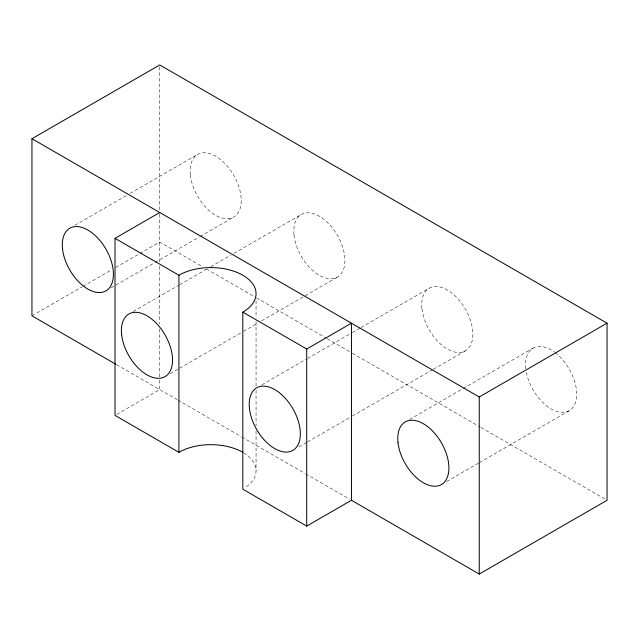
<?xml version="1.0" encoding="UTF-8"?>
<svg xmlns="http://www.w3.org/2000/svg" width="639" height="639" viewBox="0 0 639 639"><rect width="100%" height="100%" fill="white"/><g stroke="black" fill="none" stroke-linecap="round" stroke-linejoin="round"><path stroke-width="0.48" stroke-dasharray="3.19 2.4" d="M74.971 225.255L126.778 195.342M130.236 193.345L197.587 154.462M31.95 315.81L82.032 286.895M82.894 286.4L111.394 269.946M115.707 267.453L139.022 253.995M139.893 253.491L159.75 242.029L202.922 266.958M111.114 287.862L154.295 262.933M155.157 262.437L199.192 237.013M200.063 236.51L233.738 217.068M133.208 311.528L178.888 285.162M179.751 284.659L206.469 269.235M210.774 266.751L230.599 255.304M234.05 253.316L301.273 214.496M170.214 373.647L178.832 368.671M179.695 368.168L242.612 331.841M243.475 331.345L258.124 322.887M261.575 320.898L337.424 277.11M116.737 414.431L159.75 389.598L159.75 379.646M261.87 384.814L306.728 358.918M307.591 358.423L351.586 333.023M352.448 332.52L360.212 328.039M361.075 327.543L429.224 288.197M298.884 446.925L306.648 442.444M307.511 441.948L351.506 416.548M352.369 416.045L432.595 369.733M433.458 369.23L465.376 350.803M409.583 419.44L462.253 389.023M463.123 388.528L533.062 348.143M446.589 481.55L478.539 463.099M479.402 462.604L569.213 410.757M206.381 268.947L255.6 297.367M256.463 297.862L326.409 338.247M327.272 338.742L351.45 352.704M352.313 353.199L480.113 426.988M480.975 427.483L605.325 499.275M116.578 364.669L177.019 399.567M177.882 400.07L240.919 436.461M241.782 436.956L304.819 473.355M305.682 473.85L349.725 499.275M256.055 300.642L256.055 317.551M256.055 321.529L256.055 386.196M256.055 390.173L256.055 425.989M256.055 430.966L256.055 470.759M159.75 66.935L159.75 213.178M159.75 214.169L159.75 262.254M159.75 266.231L159.75 323.933M159.75 328.909L159.75 378.655M243.643 452.803A45.185 26.087 0 0 1 244.449 488.212M555.131 352.608A36.143 20.871 60 0 1 576.682 395.229A36.143 20.871 60 0 1 553.366 410.142A36.143 20.871 60 0 1 526.137 371.155M525.793 368.671A36.143 20.871 60 0 1 554.476 352.113M294.004 235.024A36.143 20.871 60 0 0 334.908 278.205A36.143 20.871 60 0 0 329.133 224.185A36.143 20.871 60 0 0 294.004 235.024M421.956 308.725A36.143 20.871 60 0 0 462.86 351.897A36.143 20.871 60 0 0 457.085 297.878A36.143 20.871 60 0 0 421.956 308.725M190.318 174.99A36.143 20.871 60 0 0 231.222 218.163A36.143 20.871 60 0 0 225.447 164.143A36.143 20.871 60 0 0 190.318 174.99"/><path stroke-width="0.96" d="M115.707 364.174L31.95 315.81L31.95 138.727L159.75 64.938L607.05 323.19L607.05 500.273L479.25 574.062L351.45 500.273L306.72 526.097L242.82 489.202L242.82 312.12A45.185 26.087 0 0 0 242.82 275.225A45.185 26.087 0 0 0 178.92 275.225L115.02 238.339L115.02 415.422L178.92 452.316A45.185 26.087 0 0 1 242.82 452.316M115.02 238.339L159.75 212.507M242.82 312.12L306.72 349.014L351.45 323.19L351.45 500.273M31.95 138.727L479.25 396.971L607.05 323.19M479.25 396.971L479.25 574.062M306.72 349.014L306.72 526.097M178.92 275.225L178.92 452.316M397.993 442.46A36.143 20.871 60 0 0 438.897 485.632A36.143 20.871 60 0 0 433.122 431.613A36.143 20.871 60 0 0 397.993 442.46M121.626 334.548A36.143 20.871 60 0 0 162.53 377.721A36.143 20.871 60 0 0 156.755 323.701A36.143 20.871 60 0 0 121.626 334.548M249.426 408.329A36.143 20.871 60 0 0 290.33 451.509A36.143 20.871 60 0 0 284.555 397.49A36.143 20.871 60 0 0 249.426 408.329M62.518 248.771A36.143 20.871 60 0 0 103.422 291.951A36.143 20.871 60 0 0 97.647 237.932A36.143 20.871 60 0 0 62.518 248.771"/></g></svg>
